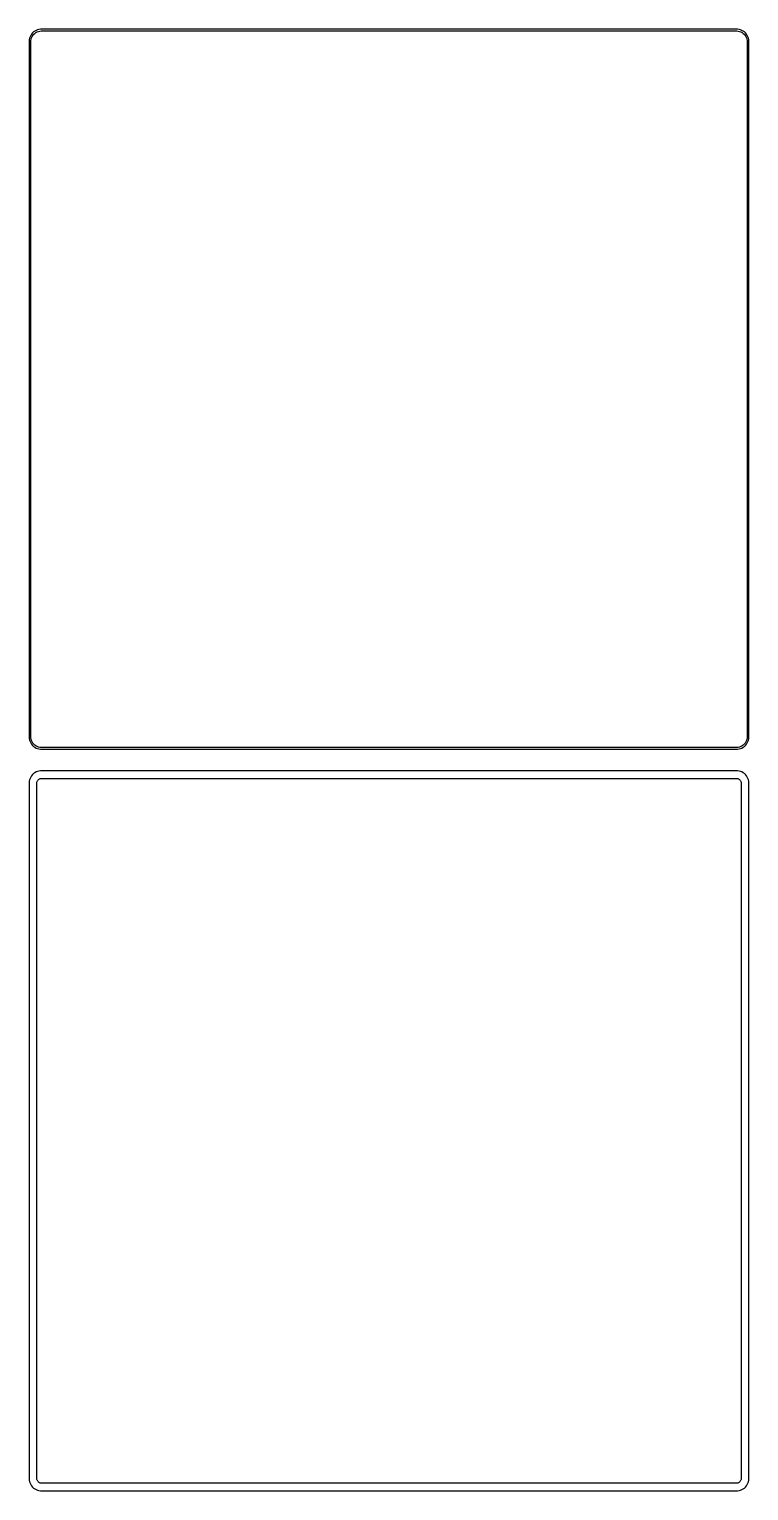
# Model space of a CAD drawing. Header units: metres. Extents: x -150 to 150, y 468 to 1077.
import ezdxf

# ---------------------------------------------------------------- set-up
doc = ezdxf.new("R2010")
doc.units = ezdxf.units.M

msp = doc.modelspace()

# ---------------------------------------------------------------- linework, layer by layer
for p, q in [((-149.961, 1072.63), (-150, 1072)), ((-150, 1072), (-150, 782)), ((-149.843, 1073.24), (-149.961, 1072.63)), ((-149.649, 1073.84), (-149.843, 1073.24)), ((-149.382, 1074.41), (-149.649, 1073.84)), ((-149.045, 1074.94), (-149.382, 1074.41)), ((-149.328, 1071.75), (-149.292, 1072.32)), ((-149.292, 1072.32), (-149.185, 1072.89)), ((-149.185, 1072.89), (-149.007, 1073.44)), ((-148.645, 1075.42), (-149.045, 1074.94)), ((-149.007, 1073.44), (-148.762, 1073.96)), ((-148.762, 1073.96), (-148.454, 1074.44)), ((-148.187, 1075.85), (-148.645, 1075.42)), ((-148.454, 1074.44), (-148.088, 1074.88)), ((-147.679, 1076.22), (-148.187, 1075.85)), ((-148.088, 1074.88), (-147.668, 1075.28)), ((-147.129, 1076.52), (-147.679, 1076.22)), ((-147.668, 1075.28), (-147.203, 1075.62)), ((-147.203, 1075.62), (-146.699, 1075.89)), ((-146.545, 1076.76), (-147.129, 1076.52)), ((-146.699, 1075.89), (-146.165, 1076.1)), ((-145.937, 1076.91), (-146.545, 1076.76)), ((-146.165, 1076.1), (-145.608, 1076.25)), ((-145.314, 1076.99), (-145.937, 1076.91)), ((-145.608, 1076.25), (-145.037, 1076.32)), ((145.314, 1076.99), (-145.314, 1076.99)), ((-145.037, 1076.32), (145.037, 1076.32)), ((145.037, 1076.32), (145.608, 1076.25)), ((145.937, 1076.91), (145.314, 1076.99)), ((145.608, 1076.25), (146.165, 1076.1)), ((146.545, 1076.76), (145.937, 1076.91)), ((146.165, 1076.1), (146.699, 1075.89)), ((147.129, 1076.52), (146.545, 1076.76)), ((146.699, 1075.89), (147.203, 1075.62)), ((147.679, 1076.22), (147.129, 1076.52)), ((147.203, 1075.62), (147.668, 1075.28)), ((147.668, 1075.28), (148.088, 1074.88)), ((148.187, 1075.85), (147.679, 1076.22)), ((148.088, 1074.88), (148.454, 1074.44)), ((148.645, 1075.42), (148.187, 1075.85)), ((148.454, 1074.44), (148.762, 1073.96)), ((149.045, 1074.94), (148.645, 1075.42)), ((148.762, 1073.96), (149.007, 1073.44)), ((149.007, 1073.44), (149.185, 1072.89)), ((149.382, 1074.41), (149.045, 1074.94)), ((149.185, 1072.89), (149.292, 1072.32)), ((149.292, 1072.32), (149.328, 1071.75)), ((149.649, 1073.84), (149.382, 1074.41)), ((149.843, 1073.24), (149.649, 1073.84)), ((149.961, 1072.63), (149.843, 1073.24)), ((150, 1072), (149.961, 1072.63)), ((150, 782), (150, 1072)), ((-149.328, 782.25), (-149.328, 1071.75)), ((149.328, 1071.75), (149.328, 782.25)), ((-150, 782), (-149.961, 781.373)), ((-149.961, 781.373), (-149.843, 780.757)), ((-149.843, 780.757), (-149.649, 780.159)), ((-149.649, 780.159), (-149.382, 779.591)), ((-149.382, 779.591), (-149.045, 779.061)), ((-149.292, 781.676), (-149.328, 782.25)), ((-149.185, 781.111), (-149.292, 781.676)), ((-149.007, 780.565), (-149.185, 781.111)), ((-148.762, 780.044), (-149.007, 780.565)), ((-148.454, 779.559), (-148.762, 780.044)), ((-148.088, 779.116), (-148.454, 779.559)), ((148.454, 779.559), (148.088, 779.116)), ((148.762, 780.044), (148.454, 779.559)), ((149.007, 780.565), (148.762, 780.044)), ((149.185, 781.111), (149.007, 780.565)), ((149.045, 779.061), (149.382, 779.591)), ((149.292, 781.676), (149.185, 781.111)), ((149.328, 782.25), (149.292, 781.676)), ((149.382, 779.591), (149.649, 780.159)), ((149.649, 780.159), (149.843, 780.757)), ((149.843, 780.757), (149.961, 781.373)), ((149.961, 781.373), (150, 782)), ((-149.045, 779.061), (-148.645, 778.577)), ((-148.645, 778.577), (-148.187, 778.147)), ((-148.187, 778.147), (-147.679, 777.778)), ((-147.668, 778.722), (-148.088, 779.116)), ((-147.679, 777.778), (-147.129, 777.476)), ((-147.203, 778.384), (-147.668, 778.722)), ((-146.699, 778.107), (-147.203, 778.384)), ((-147.129, 777.476), (-146.545, 777.245)), ((-146.165, 777.896), (-146.699, 778.107)), ((-146.545, 777.245), (-145.937, 777.089)), ((-145.608, 777.753), (-146.165, 777.896)), ((-145.937, 777.089), (-145.314, 777.01)), ((-145.037, 777.681), (-145.608, 777.753)), ((-145.314, 777.01), (145.314, 777.01)), ((145.037, 777.681), (-145.037, 777.681)), ((145.608, 777.753), (145.037, 777.681)), ((145.314, 777.01), (145.937, 777.089)), ((146.165, 777.896), (145.608, 777.753)), ((145.937, 777.089), (146.545, 777.245)), ((146.699, 778.107), (146.165, 777.896)), ((146.545, 777.245), (147.129, 777.476)), ((147.203, 778.384), (146.699, 778.107)), ((147.129, 777.476), (147.679, 777.778)), ((147.668, 778.722), (147.203, 778.384)), ((148.088, 779.116), (147.668, 778.722)), ((147.679, 777.778), (148.187, 778.147)), ((148.187, 778.147), (148.645, 778.577)), ((148.645, 778.577), (149.045, 779.061)), ((-147.129, 767.524), (-147.679, 767.222)), ((-146.545, 767.755), (-147.129, 767.524)), ((-145.937, 767.911), (-146.545, 767.755)), ((-145.314, 767.99), (-145.937, 767.911)), ((145.314, 767.99), (-145.314, 767.99)), ((145.937, 767.911), (145.314, 767.99)), ((146.545, 767.755), (145.937, 767.911)), ((147.129, 767.524), (146.545, 767.755)), ((147.679, 767.222), (147.129, 767.524)), ((-149.961, 763.627), (-150, 763)), ((-150, 763), (-150, 473)), ((-149.843, 764.243), (-149.961, 763.627)), ((-149.649, 764.841), (-149.843, 764.243)), ((-149.382, 765.409), (-149.649, 764.841)), ((-149.045, 765.939), (-149.382, 765.409)), ((-148.645, 766.423), (-149.045, 765.939)), ((-148.187, 766.853), (-148.645, 766.423)), ((-147.679, 767.222), (-148.187, 766.853)), ((-146.86, 762.75), (-146.843, 763.014)), ((-146.86, 473.25), (-146.86, 762.75)), ((-146.843, 763.014), (-146.793, 763.275)), ((-146.793, 763.275), (-146.711, 763.527)), ((-146.711, 763.527), (-146.599, 763.766)), ((-146.599, 763.766), (-146.457, 763.99)), ((-146.457, 763.99), (-146.288, 764.194)), ((-146.288, 764.194), (-146.095, 764.376)), ((-146.095, 764.376), (-145.88, 764.531)), ((-145.88, 764.531), (-145.648, 764.659)), ((-145.648, 764.659), (-145.402, 764.756)), ((-145.402, 764.756), (-145.145, 764.822)), ((-145.145, 764.822), (-144.882, 764.855)), ((-144.882, 764.855), (144.882, 764.855)), ((144.882, 764.855), (145.145, 764.822)), ((145.145, 764.822), (145.402, 764.756)), ((145.402, 764.756), (145.648, 764.659)), ((145.648, 764.659), (145.88, 764.531)), ((145.88, 764.531), (146.095, 764.376)), ((146.095, 764.376), (146.288, 764.194)), ((146.288, 764.194), (146.457, 763.99)), ((146.457, 763.99), (146.599, 763.766)), ((146.599, 763.766), (146.711, 763.527)), ((146.711, 763.527), (146.793, 763.275)), ((146.793, 763.275), (146.843, 763.014)), ((146.843, 763.014), (146.86, 762.75)), ((146.86, 762.75), (146.86, 473.25)), ((148.187, 766.853), (147.679, 767.222)), ((148.645, 766.423), (148.187, 766.853)), ((149.045, 765.939), (148.645, 766.423)), ((149.382, 765.409), (149.045, 765.939)), ((149.649, 764.841), (149.382, 765.409)), ((149.843, 764.243), (149.649, 764.841)), ((149.961, 763.627), (149.843, 764.243)), ((150, 763), (149.961, 763.627)), ((150, 473), (150, 763)), ((-150, 473), (-149.961, 472.373)), ((-149.961, 472.373), (-149.843, 471.757)), ((-149.843, 471.757), (-149.649, 471.159)), ((-149.649, 471.159), (-149.382, 470.591)), ((-149.382, 470.591), (-149.045, 470.061)), ((-149.045, 470.061), (-148.645, 469.577)), ((-148.645, 469.577), (-148.187, 469.147)), ((-148.187, 469.147), (-147.679, 468.778)), ((-146.843, 472.986), (-146.86, 473.25)), ((-146.793, 472.725), (-146.843, 472.986)), ((-146.711, 472.473), (-146.793, 472.725)), ((-146.599, 472.234), (-146.711, 472.473)), ((-146.457, 472.01), (-146.599, 472.234)), ((-146.288, 471.806), (-146.457, 472.01)), ((-146.095, 471.624), (-146.288, 471.806)), ((-145.88, 471.469), (-146.095, 471.624)), ((-145.648, 471.341), (-145.88, 471.469)), ((-145.402, 471.244), (-145.648, 471.341)), ((-145.145, 471.178), (-145.402, 471.244)), ((-144.882, 471.145), (-145.145, 471.178)), ((144.882, 471.145), (-144.882, 471.145)), ((145.145, 471.178), (144.882, 471.145)), ((145.402, 471.244), (145.145, 471.178)), ((145.648, 471.341), (145.402, 471.244)), ((145.88, 471.469), (145.648, 471.341)), ((146.095, 471.624), (145.88, 471.469)), ((146.288, 471.806), (146.095, 471.624)), ((146.457, 472.01), (146.288, 471.806)), ((146.599, 472.234), (146.457, 472.01)), ((146.711, 472.473), (146.599, 472.234)), ((146.793, 472.725), (146.711, 472.473)), ((146.843, 472.986), (146.793, 472.725)), ((146.86, 473.25), (146.843, 472.986)), ((147.679, 468.778), (148.187, 469.147)), ((148.187, 469.147), (148.645, 469.577)), ((148.645, 469.577), (149.045, 470.061)), ((149.045, 470.061), (149.382, 470.591)), ((149.382, 470.591), (149.649, 471.159)), ((149.649, 471.159), (149.843, 471.757)), ((149.843, 471.757), (149.961, 472.373)), ((149.961, 472.373), (150, 473)), ((-147.679, 468.778), (-147.129, 468.476)), ((-147.129, 468.476), (-146.545, 468.245)), ((-146.545, 468.245), (-145.937, 468.089)), ((-145.937, 468.089), (-145.314, 468.01)), ((-145.314, 468.01), (145.314, 468.01)), ((145.314, 468.01), (145.937, 468.089)), ((145.937, 468.089), (146.545, 468.245)), ((146.545, 468.245), (147.129, 468.476)), ((147.129, 468.476), (147.679, 468.778))]:
    msp.add_line(p, q)

doc.saveas('drawing.dxf')
